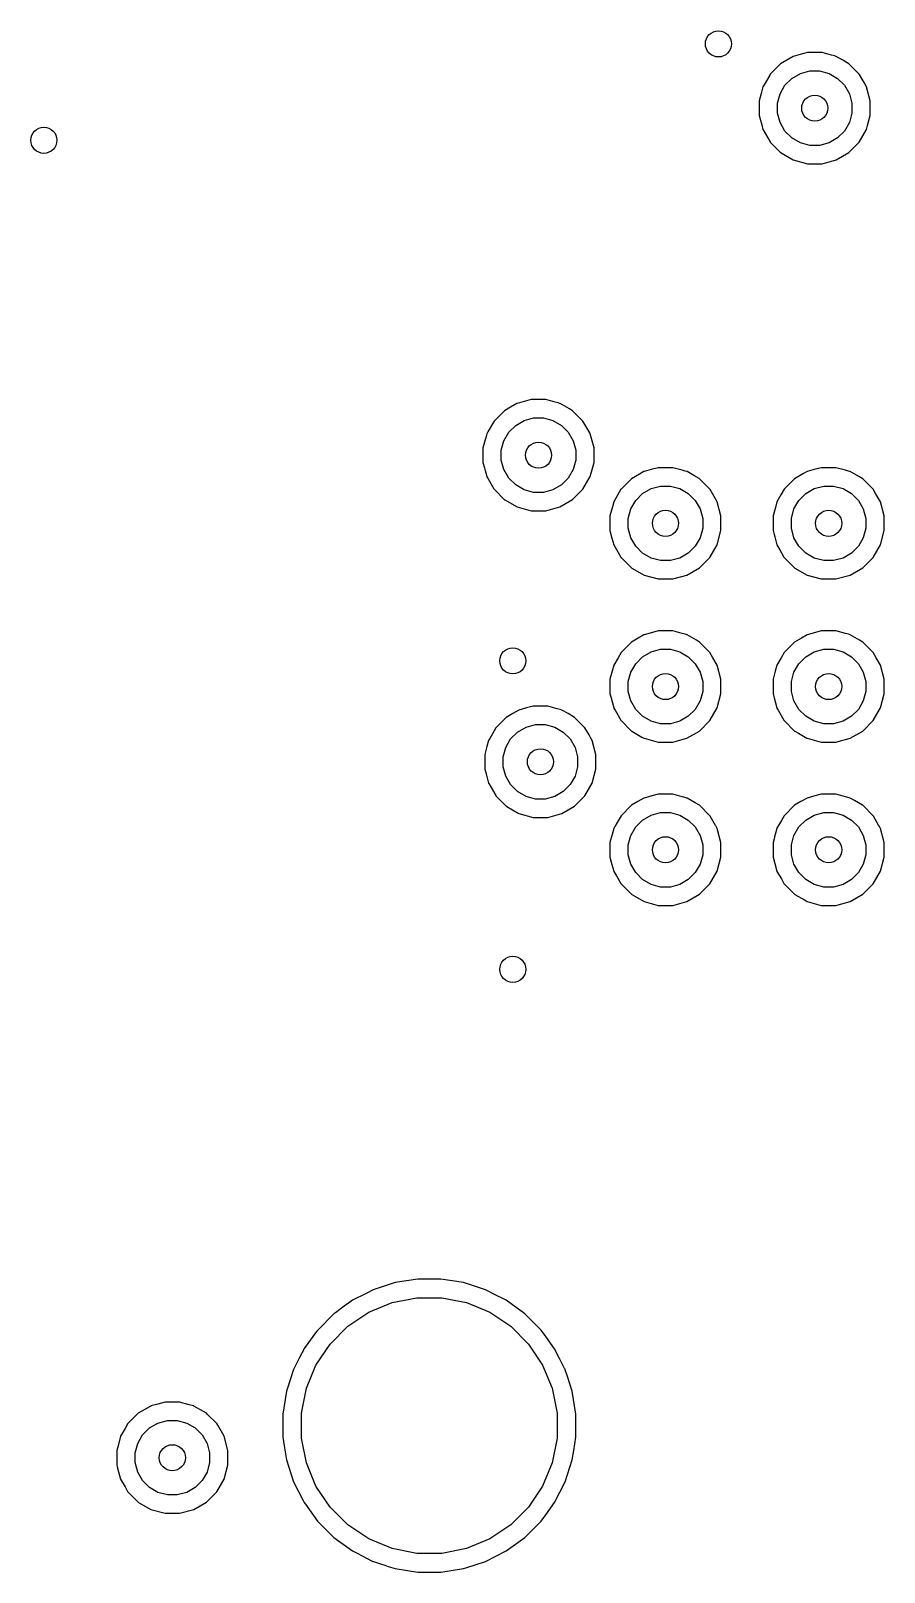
# Model space of a CAD drawing. Header units: inches. Extents: x 5.14 to 7.4, y -4.57 to -3.18.
# Drawn here: x 5.7652 to 6.0267, y -4.1449 to -3.6728 of the extents above; entities that cross this region are included whole.
import ezdxf

# ---------------------------------------------------------------- set-up
doc = ezdxf.new("R2010")
doc.units = ezdxf.units.IN
doc.header["$MEASUREMENT"] = 0
doc.layers.add('In2.Cu', color=33, linetype='CONTINUOUS', true_color=0xce7d2c)

msp = doc.modelspace()

# ---------------------------------------------------------------- linework, layer by layer
at = {"layer": 'In2.Cu', "linetype": 'CONTINUOUS'}
for p, q in [((5.99688, -3.6818), (5.99498, -3.6829)), ((5.99883, -3.68068), (5.99688, -3.6818)), ((5.99886, -3.68066), (5.99883, -3.68068)), ((6.00172, -3.67989), (5.99886, -3.68066)), ((5.99886, -3.68066), (5.99886, -3.68066)), ((6.00319, -3.6795), (6.00172, -3.67989)), ((6.00767, -3.6795), (6.00319, -3.6795)), ((6.00319, -3.6795), (6.00319, -3.6795)), ((6.01056, -3.68027), (6.00767, -3.6795)), ((6.00767, -3.6795), (6.00767, -3.6795)), ((6.01147, -3.68051), (6.01056, -3.68027)), ((6.01056, -3.68027), (6.01056, -3.68027)), ((6.012, -3.68066), (6.01147, -3.68051)), ((6.01201, -3.68066), (6.012, -3.68066)), ((6.012, -3.68066), (6.012, -3.68066)), ((6.01204, -3.68068), (6.01201, -3.68066)), ((6.01406, -3.68185), (6.01204, -3.68068)), ((6.01588, -3.6829), (6.01406, -3.68185)), ((5.99164, -3.68637), (5.9899, -3.68938)), ((5.99181, -3.68607), (5.99164, -3.68637)), ((5.99498, -3.6829), (5.99181, -3.68607)), ((5.99181, -3.68607), (5.99181, -3.68607)), ((5.99181, -3.68607), (5.99181, -3.68607)), ((5.99181, -3.68607), (5.99181, -3.68607)), ((5.99181, -3.68607), (5.99181, -3.68607)), ((5.99498, -3.6829), (5.99498, -3.6829)), ((5.99498, -3.6829), (5.99498, -3.6829)), ((5.99498, -3.6829), (5.99498, -3.6829)), ((5.99843, -3.68739), (6.00103, -3.68589)), ((6.00103, -3.68589), (6.00393, -3.68511)), ((6.00393, -3.68511), (6.00693, -3.68511)), ((6.00693, -3.68511), (6.00983, -3.68589)), ((6.00983, -3.68589), (6.01243, -3.68739)), ((6.01905, -3.68607), (6.01588, -3.6829)), ((6.01588, -3.6829), (6.01588, -3.6829)), ((6.01588, -3.6829), (6.01588, -3.6829)), ((6.01588, -3.6829), (6.01588, -3.6829)), ((6.02056, -3.68867), (6.01905, -3.68607)), ((6.01905, -3.68607), (6.01905, -3.68607)), ((6.01905, -3.68607), (6.01905, -3.68607)), ((5.98957, -3.68995), (5.989, -3.69207)), ((5.9899, -3.68938), (5.98957, -3.68995)), ((5.98957, -3.68995), (5.98957, -3.68995)), ((5.9899, -3.68938), (5.9899, -3.68938)), ((5.99481, -3.69211), (5.99631, -3.68952)), ((5.99631, -3.68952), (5.99843, -3.68739)), ((6.01243, -3.68739), (6.01456, -3.68952)), ((6.01456, -3.68952), (6.01606, -3.69211)), ((6.02129, -3.68995), (6.02056, -3.68867)), ((6.02245, -3.69428), (6.02129, -3.68995)), ((5.989, -3.69207), (5.98841, -3.69428)), ((5.98841, -3.69428), (5.98841, -3.69463)), ((5.98841, -3.69463), (5.98841, -3.69876)), ((5.99403, -3.69501), (5.99481, -3.69211)), ((5.99403, -3.69802), (5.99403, -3.69501)), ((6.01606, -3.69211), (6.01683, -3.69501)), ((6.01683, -3.69501), (6.01683, -3.69802)), ((6.02245, -3.69876), (6.02245, -3.69428)), ((5.98841, -3.69876), (5.98919, -3.70164)), ((5.99481, -3.70092), (5.99403, -3.69802)), ((5.99631, -3.70352), (5.99481, -3.70092)), ((6.01606, -3.70092), (6.01456, -3.70352)), ((6.01683, -3.69802), (6.01606, -3.70092)), ((6.02163, -3.70184), (6.02245, -3.69876)), ((5.98919, -3.70164), (5.98957, -3.70309)), ((5.98957, -3.70309), (5.98957, -3.70309)), ((5.98957, -3.70309), (5.98959, -3.70312)), ((5.98959, -3.70312), (5.99174, -3.70684)), ((5.99843, -3.70564), (5.99631, -3.70352)), ((6.00103, -3.70714), (5.99843, -3.70564)), ((6.01243, -3.70564), (6.00983, -3.70714)), ((6.01456, -3.70352), (6.01243, -3.70564)), ((6.01905, -3.70697), (6.02129, -3.70309)), ((6.02129, -3.70309), (6.02163, -3.70184)), ((5.99174, -3.70684), (5.9918, -3.70694)), ((5.9918, -3.70694), (5.99181, -3.70696)), ((5.99181, -3.70696), (5.99498, -3.71014)), ((5.99498, -3.71014), (5.99501, -3.71015)), ((5.99501, -3.71015), (5.99511, -3.71021)), ((5.99511, -3.71021), (5.99886, -3.71238)), ((6.00393, -3.70792), (6.00103, -3.70714)), ((6.00693, -3.70792), (6.00393, -3.70792)), ((6.00983, -3.70714), (6.00693, -3.70792)), ((6.012, -3.71238), (6.01588, -3.71013)), ((6.01588, -3.71013), (6.01905, -3.70697)), ((5.99886, -3.71238), (5.99886, -3.71238)), ((5.99886, -3.71238), (6.00319, -3.71354)), ((6.00319, -3.71354), (6.00319, -3.71354)), ((6.00319, -3.71354), (6.00767, -3.71354)), ((6.00767, -3.71354), (6.012, -3.71238)), ((6.00767, -3.71354), (6.00767, -3.71354)), ((5.91638, -3.78638), (5.91422, -3.78696)), ((5.91855, -3.7858), (5.91638, -3.78638)), ((5.91638, -3.78638), (5.91638, -3.78638)), ((5.92303, -3.7858), (5.91855, -3.7858)), ((5.91855, -3.7858), (5.91855, -3.7858)), ((5.92591, -3.78657), (5.92303, -3.7858)), ((5.92303, -3.7858), (5.92303, -3.7858)), ((5.91034, -3.7892), (5.90717, -3.79236)), ((5.91223, -3.7881), (5.91034, -3.7892)), ((5.91034, -3.7892), (5.91034, -3.7892)), ((5.91034, -3.7892), (5.91034, -3.7892)), ((5.91034, -3.7892), (5.91034, -3.7892)), ((5.91418, -3.78698), (5.91223, -3.7881)), ((5.91422, -3.78696), (5.91418, -3.78698)), ((5.91422, -3.78696), (5.91422, -3.78696)), ((5.91422, -3.78696), (5.91422, -3.78696)), ((5.91422, -3.78696), (5.91422, -3.78696)), ((5.91422, -3.78696), (5.91422, -3.78696)), ((5.92683, -3.78681), (5.92591, -3.78657)), ((5.92591, -3.78657), (5.92591, -3.78657)), ((5.92736, -3.78696), (5.92683, -3.78681)), ((5.92739, -3.78698), (5.92736, -3.78696)), ((5.92736, -3.78696), (5.92736, -3.78696)), ((5.92736, -3.78696), (5.92736, -3.78696)), ((5.93028, -3.78865), (5.92739, -3.78698)), ((5.93124, -3.7892), (5.93028, -3.78865)), ((5.93441, -3.79236), (5.93124, -3.7892)), ((5.93124, -3.7892), (5.93124, -3.7892)), ((5.93124, -3.7892), (5.93124, -3.7892)), ((5.93124, -3.7892), (5.93124, -3.7892)), ((5.90525, -3.79568), (5.90493, -3.79625)), ((5.90667, -3.79323), (5.90525, -3.79568)), ((5.90525, -3.79568), (5.90525, -3.79568)), ((5.90717, -3.79236), (5.90667, -3.79323)), ((5.90717, -3.79236), (5.90717, -3.79236)), ((5.90717, -3.79236), (5.90717, -3.79236)), ((5.90717, -3.79236), (5.90717, -3.79236)), ((5.90717, -3.79236), (5.90717, -3.79236)), ((5.91016, -3.79841), (5.91166, -3.79581)), ((5.91166, -3.79581), (5.91379, -3.79369)), ((5.91379, -3.79369), (5.91639, -3.79219)), ((5.91639, -3.79219), (5.91929, -3.79141)), ((5.91929, -3.79141), (5.92229, -3.79141)), ((5.92229, -3.79141), (5.92519, -3.79219)), ((5.92519, -3.79219), (5.92779, -3.79369)), ((5.92779, -3.79369), (5.92991, -3.79581)), ((5.92991, -3.79581), (5.93141, -3.79841)), ((5.93649, -3.79598), (5.93441, -3.79236)), ((5.93441, -3.79236), (5.93441, -3.79236)), ((5.93441, -3.79236), (5.93441, -3.79236)), ((5.90471, -3.79707), (5.90377, -3.80057)), ((5.90493, -3.79625), (5.90471, -3.79707)), ((5.90493, -3.79625), (5.90493, -3.79625)), ((5.90939, -3.80131), (5.91016, -3.79841)), ((5.93141, -3.79841), (5.93219, -3.80131)), ((5.93665, -3.79625), (5.93649, -3.79598)), ((5.93781, -3.80057), (5.93665, -3.79625)), ((5.90377, -3.80057), (5.90377, -3.80506)), ((5.90377, -3.80506), (5.9042, -3.80666)), ((5.90939, -3.80432), (5.90939, -3.80131)), ((5.91016, -3.80722), (5.90939, -3.80432)), ((5.93219, -3.80432), (5.93141, -3.80722)), ((5.93219, -3.80131), (5.93219, -3.80432)), ((5.93665, -3.80938), (5.93781, -3.80506)), ((5.93781, -3.80506), (5.93781, -3.80057)), ((5.9042, -3.80666), (5.90431, -3.8071)), ((5.90431, -3.8071), (5.90431, -3.8071)), ((5.90431, -3.8071), (5.90493, -3.80938)), ((5.90493, -3.80938), (5.90493, -3.80939)), ((5.90493, -3.80939), (5.90495, -3.80942)), ((5.90495, -3.80942), (5.90532, -3.81006)), ((5.91166, -3.80982), (5.91016, -3.80722)), ((5.91379, -3.81194), (5.91166, -3.80982)), ((5.92991, -3.80982), (5.92779, -3.81194)), ((5.93141, -3.80722), (5.92991, -3.80982)), ((5.93441, -3.81327), (5.93665, -3.80938)), ((5.95174, -3.80862), (5.94924, -3.81006)), ((5.95308, -3.80784), (5.95174, -3.80862)), ((5.95311, -3.80782), (5.95308, -3.80784)), ((5.95312, -3.80782), (5.95311, -3.80782)), ((5.95528, -3.80724), (5.95312, -3.80782)), ((5.95312, -3.80782), (5.95312, -3.80782)), ((5.95312, -3.80782), (5.95312, -3.80782)), ((5.95312, -3.80782), (5.95312, -3.80782)), ((5.95744, -3.80666), (5.95528, -3.80724)), ((5.95528, -3.80724), (5.95528, -3.80724)), ((5.96193, -3.80666), (5.95744, -3.80666)), ((5.95744, -3.80666), (5.95744, -3.80666)), ((5.96481, -3.80743), (5.96193, -3.80666)), ((5.96193, -3.80666), (5.96193, -3.80666)), ((5.96573, -3.80768), (5.96481, -3.80743)), ((5.96481, -3.80743), (5.96481, -3.80743)), ((5.96625, -3.80782), (5.96573, -3.80768)), ((5.96626, -3.80782), (5.96625, -3.80782)), ((5.96625, -3.80782), (5.96625, -3.80782)), ((5.96629, -3.80784), (5.96626, -3.80782)), ((5.96834, -3.80903), (5.96629, -3.80784)), ((5.97001, -3.80999), (5.96834, -3.80903)), ((5.97011, -3.81004), (5.97001, -3.80999)), ((6.00203, -3.80845), (5.99924, -3.81006)), ((6.00308, -3.80784), (6.00203, -3.80845)), ((6.00311, -3.80782), (6.00308, -3.80784)), ((6.00312, -3.80782), (6.00311, -3.80782)), ((6.00528, -3.80724), (6.00312, -3.80782)), ((6.00312, -3.80782), (6.00312, -3.80782)), ((6.00312, -3.80782), (6.00312, -3.80782)), ((6.00312, -3.80782), (6.00312, -3.80782)), ((6.00744, -3.80666), (6.00528, -3.80724)), ((6.00528, -3.80724), (6.00528, -3.80724)), ((6.01193, -3.80666), (6.00744, -3.80666)), ((6.00744, -3.80666), (6.00744, -3.80666)), ((6.01481, -3.80743), (6.01193, -3.80666)), ((6.01193, -3.80666), (6.01193, -3.80666)), ((6.01573, -3.80768), (6.01481, -3.80743)), ((6.01481, -3.80743), (6.01481, -3.80743)), ((6.01625, -3.80782), (6.01573, -3.80768)), ((6.01626, -3.80782), (6.01625, -3.80782)), ((6.01625, -3.80782), (6.01625, -3.80782)), ((6.01629, -3.80784), (6.01626, -3.80782)), ((6.01896, -3.80938), (6.01629, -3.80784)), ((6.02014, -3.81006), (6.01896, -3.80938)), ((5.90532, -3.81006), (5.9071, -3.81314)), ((5.9071, -3.81314), (5.90715, -3.81324)), ((5.90715, -3.81324), (5.90717, -3.81326)), ((5.90717, -3.81326), (5.91034, -3.81644)), ((5.91639, -3.81344), (5.91379, -3.81194)), ((5.91929, -3.81422), (5.91639, -3.81344)), ((5.92229, -3.81422), (5.91929, -3.81422)), ((5.92519, -3.81344), (5.92229, -3.81422)), ((5.92779, -3.81194), (5.92519, -3.81344)), ((5.93124, -3.81643), (5.93441, -3.81327)), ((5.94605, -3.81327), (5.94385, -3.81708)), ((5.94607, -3.81323), (5.94605, -3.81327)), ((5.94923, -3.81006), (5.94607, -3.81323)), ((5.94607, -3.81323), (5.94607, -3.81323)), ((5.94607, -3.81323), (5.94607, -3.81323)), ((5.94607, -3.81323), (5.94607, -3.81323)), ((5.94607, -3.81323), (5.94607, -3.81323)), ((5.94924, -3.81006), (5.94923, -3.81006)), ((5.94924, -3.81006), (5.94924, -3.81006)), ((5.95056, -3.81668), (5.95268, -3.81456)), ((5.95268, -3.81456), (5.95528, -3.81306)), ((5.95528, -3.81306), (5.95818, -3.81228)), ((5.95818, -3.81228), (5.96119, -3.81228)), ((5.96119, -3.81228), (5.96409, -3.81306)), ((5.96409, -3.81306), (5.96669, -3.81456)), ((5.96669, -3.81456), (5.96881, -3.81668)), ((5.97013, -3.81006), (5.97011, -3.81004)), ((5.97331, -3.81323), (5.97013, -3.81006)), ((5.97332, -3.81325), (5.97331, -3.81323)), ((5.97338, -3.81336), (5.97332, -3.81325)), ((5.97542, -3.81689), (5.97338, -3.81336)), ((5.99607, -3.81323), (5.99505, -3.81499)), ((5.99923, -3.81006), (5.99607, -3.81323)), ((5.99607, -3.81323), (5.99607, -3.81323)), ((5.99607, -3.81323), (5.99607, -3.81323)), ((5.99607, -3.81323), (5.99607, -3.81323)), ((5.99607, -3.81323), (5.99607, -3.81323)), ((5.99924, -3.81006), (5.99923, -3.81006)), ((5.99923, -3.81006), (5.99923, -3.81006)), ((5.99923, -3.81006), (5.99923, -3.81006)), ((6.00056, -3.81668), (6.00268, -3.81456)), ((6.00268, -3.81456), (6.00528, -3.81306)), ((6.00528, -3.81306), (6.00818, -3.81228)), ((6.00818, -3.81228), (6.01119, -3.81228)), ((6.01119, -3.81228), (6.01409, -3.81306)), ((6.01409, -3.81306), (6.01669, -3.81456)), ((6.01669, -3.81456), (6.01881, -3.81668)), ((6.0233, -3.81323), (6.02014, -3.81006)), ((6.02014, -3.81006), (6.02014, -3.81006)), ((6.02014, -3.81006), (6.02014, -3.81006)), ((6.02014, -3.81006), (6.02014, -3.81006)), ((6.02014, -3.81006), (6.02014, -3.81006)), ((6.02407, -3.81456), (6.0233, -3.81323)), ((6.0233, -3.81323), (6.0233, -3.81323)), ((6.0233, -3.81323), (6.0233, -3.81323)), ((6.0233, -3.81323), (6.0233, -3.81323)), ((6.02526, -3.81662), (6.02407, -3.81456)), ((5.91034, -3.81644), (5.91036, -3.81645)), ((5.91036, -3.81645), (5.91046, -3.81651)), ((5.91046, -3.81651), (5.91422, -3.81867)), ((5.91422, -3.81867), (5.91422, -3.81867)), ((5.91422, -3.81867), (5.91855, -3.81983)), ((5.92303, -3.81983), (5.92736, -3.81867)), ((5.92736, -3.81867), (5.93124, -3.81643)), ((5.94341, -3.81867), (5.94267, -3.82144)), ((5.94383, -3.81711), (5.94341, -3.81867)), ((5.94385, -3.81708), (5.94383, -3.81711)), ((5.94383, -3.81711), (5.94383, -3.81711)), ((5.94828, -3.82218), (5.94906, -3.81928)), ((5.94906, -3.81928), (5.95056, -3.81668)), ((5.96881, -3.81668), (5.97031, -3.81928)), ((5.97031, -3.81928), (5.97109, -3.82218)), ((5.97555, -3.81711), (5.97542, -3.81689)), ((5.9767, -3.82144), (5.97555, -3.81711)), ((5.99347, -3.81845), (5.99267, -3.82144)), ((5.99357, -3.81806), (5.99347, -3.81845)), ((5.99383, -3.81711), (5.99357, -3.81806)), ((5.99385, -3.81708), (5.99383, -3.81711)), ((5.99383, -3.81711), (5.99383, -3.81711)), ((5.99505, -3.81499), (5.99385, -3.81708)), ((5.99828, -3.82218), (5.99906, -3.81928)), ((5.99906, -3.81928), (6.00056, -3.81668)), ((6.01881, -3.81668), (6.02031, -3.81928)), ((6.02031, -3.81928), (6.02109, -3.82218)), ((6.02555, -3.81711), (6.02526, -3.81662)), ((6.02526, -3.81662), (6.02526, -3.81662)), ((6.02526, -3.81662), (6.02526, -3.81662)), ((6.0267, -3.82144), (6.02555, -3.81711)), ((5.91855, -3.81983), (5.91855, -3.81983)), ((5.91855, -3.81983), (5.92303, -3.81983)), ((5.92303, -3.81983), (5.92303, -3.81983)), ((5.94267, -3.82144), (5.94267, -3.82592)), ((5.94828, -3.82518), (5.94828, -3.82218)), ((5.97109, -3.82218), (5.97109, -3.82518)), ((5.9767, -3.82592), (5.9767, -3.82144)), ((5.9767, -3.82144), (5.9767, -3.82144)), ((5.99267, -3.82144), (5.99267, -3.82592)), ((5.99828, -3.82518), (5.99828, -3.82218)), ((6.02109, -3.82218), (6.02109, -3.82518)), ((6.0267, -3.82592), (6.0267, -3.82144)), ((5.94267, -3.82592), (5.94327, -3.82819)), ((5.94327, -3.82819), (5.94327, -3.82819)), ((5.94327, -3.82819), (5.94383, -3.83025)), ((5.94906, -3.82808), (5.94828, -3.82518)), ((5.95056, -3.83068), (5.94906, -3.82808)), ((5.97031, -3.82808), (5.96881, -3.83068)), ((5.97109, -3.82518), (5.97031, -3.82808)), ((5.97555, -3.83025), (5.9767, -3.82592)), ((5.99267, -3.82592), (5.99297, -3.82707)), ((5.99297, -3.82707), (5.99319, -3.82787)), ((5.99319, -3.82787), (5.99319, -3.82787)), ((5.99319, -3.82787), (5.99383, -3.83025)), ((5.99906, -3.82808), (5.99828, -3.82518)), ((6.00056, -3.83068), (5.99906, -3.82808)), ((6.02031, -3.82808), (6.01881, -3.83068)), ((6.02109, -3.82518), (6.02031, -3.82808)), ((6.02555, -3.83025), (6.0267, -3.82592)), ((5.94383, -3.83025), (5.94383, -3.83025)), ((5.94383, -3.83025), (5.94383, -3.83025)), ((5.94383, -3.83025), (5.94384, -3.83028)), ((5.94384, -3.83028), (5.94423, -3.83095)), ((5.94423, -3.83095), (5.94599, -3.83401)), ((5.95268, -3.8328), (5.95056, -3.83068)), ((5.95528, -3.83431), (5.95268, -3.8328)), ((5.96669, -3.8328), (5.96409, -3.83431)), ((5.96881, -3.83068), (5.96669, -3.8328)), ((5.9733, -3.83413), (5.97555, -3.83025)), ((5.99383, -3.83025), (5.99383, -3.83025)), ((5.99383, -3.83025), (5.99384, -3.83028)), ((5.99384, -3.83028), (5.9947, -3.83177)), ((5.9947, -3.83177), (5.99599, -3.83401)), ((6.00268, -3.8328), (6.00056, -3.83068)), ((6.00528, -3.83431), (6.00268, -3.8328)), ((6.01669, -3.8328), (6.01409, -3.83431)), ((6.01881, -3.83068), (6.01669, -3.8328)), ((6.0233, -3.83413), (6.02555, -3.83025)), ((5.94599, -3.83401), (5.94605, -3.83411)), ((5.94605, -3.83411), (5.94606, -3.83413)), ((5.94606, -3.83413), (5.94924, -3.8373)), ((5.94924, -3.8373), (5.94926, -3.83732)), ((5.94926, -3.83732), (5.94936, -3.83737)), ((5.94936, -3.83737), (5.95241, -3.83913)), ((5.95818, -3.83508), (5.95528, -3.83431)), ((5.96119, -3.83508), (5.95818, -3.83508)), ((5.96409, -3.83431), (5.96119, -3.83508)), ((5.96625, -3.83954), (5.97014, -3.8373)), ((5.97014, -3.8373), (5.9733, -3.83413)), ((5.99599, -3.83401), (5.99605, -3.83411)), ((5.99605, -3.83411), (5.99606, -3.83413)), ((5.99606, -3.83413), (5.99924, -3.8373)), ((5.99924, -3.8373), (5.99926, -3.83732)), ((5.99926, -3.83732), (5.99936, -3.83737)), ((5.99936, -3.83737), (6.00312, -3.83954)), ((6.00818, -3.83508), (6.00528, -3.83431)), ((6.01119, -3.83508), (6.00818, -3.83508)), ((6.01409, -3.83431), (6.01119, -3.83508)), ((6.01625, -3.83954), (6.02014, -3.8373)), ((6.02014, -3.8373), (6.0233, -3.83413)), ((5.95241, -3.83913), (5.95312, -3.83954)), ((5.95312, -3.83954), (5.95312, -3.83954)), ((5.95312, -3.83954), (5.95744, -3.8407)), ((5.95744, -3.8407), (5.95744, -3.8407)), ((5.95744, -3.8407), (5.96193, -3.8407)), ((5.96193, -3.8407), (5.96625, -3.83954)), ((5.96193, -3.8407), (5.96193, -3.8407)), ((6.00312, -3.83954), (6.00312, -3.83954)), ((6.00312, -3.83954), (6.00312, -3.83954)), ((6.00312, -3.83954), (6.00744, -3.8407)), ((6.00744, -3.8407), (6.00744, -3.8407)), ((6.00744, -3.8407), (6.01193, -3.8407)), ((6.01193, -3.8407), (6.01625, -3.83954)), ((6.01193, -3.8407), (6.01193, -3.8407)), ((5.95568, -3.85713), (5.95312, -3.85782)), ((5.95744, -3.85666), (5.95568, -3.85713)), ((5.96193, -3.85666), (5.95744, -3.85666)), ((5.95744, -3.85666), (5.95744, -3.85666)), ((5.96481, -3.85743), (5.96193, -3.85666)), ((5.96193, -3.85666), (5.96193, -3.85666)), ((6.00568, -3.85713), (6.00312, -3.85782)), ((6.00744, -3.85666), (6.00568, -3.85713)), ((6.01193, -3.85666), (6.00744, -3.85666)), ((6.00744, -3.85666), (6.00744, -3.85666)), ((6.01481, -3.85743), (6.01193, -3.85666)), ((6.01193, -3.85666), (6.01193, -3.85666)), ((5.94923, -3.86006), (5.94607, -3.86323)), ((5.94924, -3.86006), (5.94923, -3.86006)), ((5.94923, -3.86006), (5.94923, -3.86006)), ((5.94923, -3.86006), (5.94923, -3.86006)), ((5.95132, -3.85886), (5.94924, -3.86006)), ((5.95308, -3.85784), (5.95132, -3.85886)), ((5.95311, -3.85782), (5.95308, -3.85784)), ((5.95312, -3.85782), (5.95311, -3.85782)), ((5.96573, -3.85768), (5.96481, -3.85743)), ((5.96481, -3.85743), (5.96481, -3.85743)), ((5.96625, -3.85782), (5.96573, -3.85768)), ((5.96626, -3.85782), (5.96625, -3.85782)), ((5.96625, -3.85782), (5.96625, -3.85782)), ((5.96629, -3.85784), (5.96626, -3.85782)), ((5.96918, -3.85951), (5.96629, -3.85784)), ((5.97014, -3.86006), (5.96918, -3.85951)), ((5.9733, -3.86323), (5.97014, -3.86006)), ((5.97014, -3.86006), (5.97014, -3.86006)), ((5.97014, -3.86006), (5.97014, -3.86006)), ((5.97014, -3.86006), (5.97014, -3.86006)), ((5.99923, -3.86006), (5.99607, -3.86323)), ((5.99924, -3.86006), (5.99923, -3.86006)), ((5.99923, -3.86006), (5.99923, -3.86006)), ((5.99923, -3.86006), (5.99923, -3.86006)), ((6.00132, -3.85886), (5.99924, -3.86006)), ((6.00308, -3.85784), (6.00132, -3.85886)), ((6.00311, -3.85782), (6.00308, -3.85784)), ((6.00312, -3.85782), (6.00311, -3.85782)), ((6.01573, -3.85768), (6.01481, -3.85743)), ((6.01481, -3.85743), (6.01481, -3.85743)), ((6.01625, -3.85782), (6.01573, -3.85768)), ((6.01626, -3.85782), (6.01625, -3.85782)), ((6.01625, -3.85782), (6.01625, -3.85782)), ((6.01629, -3.85784), (6.01626, -3.85782)), ((6.01918, -3.85951), (6.01629, -3.85784)), ((6.02014, -3.86006), (6.01918, -3.85951)), ((6.0233, -3.86323), (6.02014, -3.86006)), ((6.02014, -3.86006), (6.02014, -3.86006)), ((6.02014, -3.86006), (6.02014, -3.86006)), ((6.02014, -3.86006), (6.02014, -3.86006)), ((5.94514, -3.86484), (5.94385, -3.86708)), ((5.94607, -3.86323), (5.94514, -3.86484)), ((5.94607, -3.86323), (5.94607, -3.86323)), ((5.94607, -3.86323), (5.94607, -3.86323)), ((5.94607, -3.86323), (5.94607, -3.86323)), ((5.94607, -3.86323), (5.94607, -3.86323)), ((5.95056, -3.86668), (5.95268, -3.86456)), ((5.95268, -3.86456), (5.95528, -3.86306)), ((5.95528, -3.86306), (5.95818, -3.86228)), ((5.95818, -3.86228), (5.96119, -3.86228)), ((5.96119, -3.86228), (5.96409, -3.86306)), ((5.96409, -3.86306), (5.96669, -3.86456)), ((5.96669, -3.86456), (5.96881, -3.86668)), ((5.97423, -3.86484), (5.9733, -3.86323)), ((5.9733, -3.86323), (5.9733, -3.86323)), ((5.9733, -3.86323), (5.9733, -3.86323)), ((5.97555, -3.86711), (5.97423, -3.86484)), ((5.97423, -3.86484), (5.97423, -3.86484)), ((5.99514, -3.86484), (5.99385, -3.86708)), ((5.99607, -3.86323), (5.99514, -3.86484)), ((5.99607, -3.86323), (5.99607, -3.86323)), ((5.99607, -3.86323), (5.99607, -3.86323)), ((5.99607, -3.86323), (5.99607, -3.86323)), ((5.99607, -3.86323), (5.99607, -3.86323)), ((6.00056, -3.86668), (6.00268, -3.86456)), ((6.00268, -3.86456), (6.00528, -3.86306)), ((6.00528, -3.86306), (6.00818, -3.86228)), ((6.00818, -3.86228), (6.01119, -3.86228)), ((6.01119, -3.86228), (6.01409, -3.86306)), ((6.01409, -3.86306), (6.01669, -3.86456)), ((6.01669, -3.86456), (6.01881, -3.86668)), ((6.02423, -3.86484), (6.0233, -3.86323)), ((6.0233, -3.86323), (6.0233, -3.86323)), ((6.0233, -3.86323), (6.0233, -3.86323)), ((6.02555, -3.86711), (6.02423, -3.86484)), ((6.02423, -3.86484), (6.02423, -3.86484)), ((5.94334, -3.86892), (5.94267, -3.87144)), ((5.94383, -3.86711), (5.94334, -3.86892)), ((5.94334, -3.86892), (5.94334, -3.86892)), ((5.94385, -3.86708), (5.94383, -3.86711)), ((5.94383, -3.86711), (5.94383, -3.86711)), ((5.94828, -3.87218), (5.94906, -3.86928)), ((5.94906, -3.86928), (5.95056, -3.86668)), ((5.96881, -3.86668), (5.97031, -3.86928)), ((5.97031, -3.86928), (5.97109, -3.87218)), ((5.9767, -3.87144), (5.97555, -3.86711)), ((5.99334, -3.86892), (5.99267, -3.87144)), ((5.99383, -3.86711), (5.99334, -3.86892)), ((5.99334, -3.86892), (5.99334, -3.86892)), ((5.99385, -3.86708), (5.99383, -3.86711)), ((5.99383, -3.86711), (5.99383, -3.86711)), ((5.99828, -3.87218), (5.99906, -3.86928)), ((5.99906, -3.86928), (6.00056, -3.86668)), ((6.01881, -3.86668), (6.02031, -3.86928)), ((6.02031, -3.86928), (6.02109, -3.87218)), ((6.0267, -3.87144), (6.02555, -3.86711)), ((5.94267, -3.87144), (5.94267, -3.87592)), ((5.94267, -3.87592), (5.943, -3.87715)), ((5.94828, -3.87518), (5.94828, -3.87218)), ((5.94906, -3.87808), (5.94828, -3.87518)), ((5.97109, -3.87518), (5.97031, -3.87808)), ((5.97109, -3.87218), (5.97109, -3.87518)), ((5.97555, -3.88025), (5.9767, -3.87592)), ((5.9767, -3.87592), (5.9767, -3.87144)), ((5.99267, -3.87144), (5.99267, -3.87592)), ((5.99267, -3.87592), (5.993, -3.87715)), ((5.99828, -3.87518), (5.99828, -3.87218)), ((5.99906, -3.87808), (5.99828, -3.87518)), ((6.02109, -3.87518), (6.02031, -3.87808)), ((6.02109, -3.87218), (6.02109, -3.87518)), ((6.02555, -3.88025), (6.0267, -3.87592)), ((6.0267, -3.87592), (6.0267, -3.87144)), ((5.91711, -3.88025), (5.91479, -3.88087)), ((5.91912, -3.87971), (5.91711, -3.88025)), ((5.9236, -3.87971), (5.91912, -3.87971)), ((5.91912, -3.87971), (5.91912, -3.87971)), ((5.92648, -3.88049), (5.9236, -3.87971)), ((5.9236, -3.87971), (5.9236, -3.87971)), ((5.9274, -3.88073), (5.92648, -3.88049)), ((5.92648, -3.88049), (5.92648, -3.88049)), ((5.92793, -3.88087), (5.9274, -3.88073)), ((5.943, -3.87715), (5.94383, -3.88025)), ((5.94383, -3.88025), (5.94383, -3.88025)), ((5.94383, -3.88025), (5.94384, -3.88028)), ((5.94384, -3.88028), (5.94423, -3.88095)), ((5.95056, -3.88068), (5.94906, -3.87808)), ((5.95268, -3.8828), (5.95056, -3.88068)), ((5.96881, -3.88068), (5.96669, -3.8828)), ((5.97031, -3.87808), (5.96881, -3.88068)), ((5.9733, -3.88413), (5.97555, -3.88025)), ((5.993, -3.87715), (5.99383, -3.88025)), ((5.99383, -3.88025), (5.99383, -3.88025)), ((5.99383, -3.88025), (5.99384, -3.88028)), ((5.99384, -3.88028), (5.99423, -3.88095)), ((6.00056, -3.88068), (5.99906, -3.87808)), ((6.00268, -3.8828), (6.00056, -3.88068)), ((6.01881, -3.88068), (6.01669, -3.8828)), ((6.02031, -3.87808), (6.01881, -3.88068)), ((6.0233, -3.88413), (6.02555, -3.88025)), ((5.91091, -3.88311), (5.90774, -3.88628)), ((5.9129, -3.88197), (5.91091, -3.88311)), ((5.91091, -3.88311), (5.91091, -3.88311)), ((5.91091, -3.88311), (5.91091, -3.88311)), ((5.91091, -3.88311), (5.91091, -3.88311)), ((5.91475, -3.88089), (5.9129, -3.88197)), ((5.91479, -3.88087), (5.91475, -3.88089)), ((5.91479, -3.88087), (5.91479, -3.88087)), ((5.91696, -3.88611), (5.91986, -3.88533)), ((5.91986, -3.88533), (5.92286, -3.88533)), ((5.92286, -3.88533), (5.92576, -3.88611)), ((5.92795, -3.88088), (5.92793, -3.88087)), ((5.92793, -3.88087), (5.92793, -3.88087)), ((5.92796, -3.88089), (5.92795, -3.88088)), ((5.92982, -3.88197), (5.92796, -3.88089)), ((5.93181, -3.88311), (5.92982, -3.88197)), ((5.93498, -3.88628), (5.93181, -3.88311)), ((5.93181, -3.88311), (5.93181, -3.88311)), ((5.93181, -3.88311), (5.93181, -3.88311)), ((5.93181, -3.88311), (5.93181, -3.88311)), ((5.94423, -3.88095), (5.94599, -3.88401)), ((5.94599, -3.88401), (5.94605, -3.88411)), ((5.94605, -3.88411), (5.94606, -3.88413)), ((5.94606, -3.88413), (5.94924, -3.8873)), ((5.95528, -3.88431), (5.95268, -3.8828)), ((5.95818, -3.88508), (5.95528, -3.88431)), ((5.96119, -3.88508), (5.95818, -3.88508)), ((5.96409, -3.88431), (5.96119, -3.88508)), ((5.96669, -3.8828), (5.96409, -3.88431)), ((5.97014, -3.8873), (5.9733, -3.88413)), ((5.99423, -3.88095), (5.99599, -3.88401)), ((5.99599, -3.88401), (5.99605, -3.88411)), ((5.99605, -3.88411), (5.99606, -3.88413)), ((5.99606, -3.88413), (5.99924, -3.8873)), ((6.00528, -3.88431), (6.00268, -3.8828)), ((6.00818, -3.88508), (6.00528, -3.88431)), ((6.01119, -3.88508), (6.00818, -3.88508)), ((6.01409, -3.88431), (6.01119, -3.88508)), ((6.01669, -3.8828), (6.01409, -3.88431)), ((6.02014, -3.8873), (6.0233, -3.88413)), ((5.9055, -3.89016), (5.90498, -3.89209)), ((5.90582, -3.8896), (5.9055, -3.89016)), ((5.9055, -3.89016), (5.9055, -3.89016)), ((5.90667, -3.88813), (5.90582, -3.8896)), ((5.90582, -3.8896), (5.90582, -3.8896)), ((5.90774, -3.88628), (5.90667, -3.88813)), ((5.90774, -3.88628), (5.90774, -3.88628)), ((5.90774, -3.88628), (5.90774, -3.88628)), ((5.90774, -3.88628), (5.90774, -3.88628)), ((5.90774, -3.88628), (5.90774, -3.88628)), ((5.91073, -3.89233), (5.91223, -3.88973)), ((5.91223, -3.88973), (5.91436, -3.88761)), ((5.91436, -3.88761), (5.91696, -3.88611)), ((5.92576, -3.88611), (5.92836, -3.88761)), ((5.92836, -3.88761), (5.93048, -3.88973)), ((5.93048, -3.88973), (5.93198, -3.89233)), ((5.93626, -3.8885), (5.93498, -3.88628)), ((5.93498, -3.88628), (5.93498, -3.88628)), ((5.93498, -3.88628), (5.93498, -3.88628)), ((5.93498, -3.88628), (5.93498, -3.88628)), ((5.93686, -3.88954), (5.93626, -3.8885)), ((5.93626, -3.8885), (5.93626, -3.8885)), ((5.93626, -3.8885), (5.93626, -3.8885)), ((5.93722, -3.89016), (5.93686, -3.88954)), ((5.93838, -3.89449), (5.93722, -3.89016)), ((5.94924, -3.8873), (5.94926, -3.88732)), ((5.94926, -3.88732), (5.94936, -3.88737)), ((5.94936, -3.88737), (5.95044, -3.88799)), ((5.95044, -3.88799), (5.95245, -3.88916)), ((5.95245, -3.88916), (5.95301, -3.88948)), ((5.95301, -3.88948), (5.95312, -3.88954)), ((5.95312, -3.88954), (5.95744, -3.8907)), ((5.96193, -3.8907), (5.96625, -3.88954)), ((5.96625, -3.88954), (5.97014, -3.8873)), ((5.99924, -3.8873), (5.99926, -3.88732)), ((5.99926, -3.88732), (5.99936, -3.88737)), ((5.99936, -3.88737), (6.00044, -3.88799)), ((6.00044, -3.88799), (6.00245, -3.88916)), ((6.00245, -3.88916), (6.00301, -3.88948)), ((6.00301, -3.88948), (6.00312, -3.88954)), ((6.00312, -3.88954), (6.00744, -3.8907)), ((6.01193, -3.8907), (6.01625, -3.88954)), ((6.01625, -3.88954), (6.02014, -3.8873)), ((5.90498, -3.89209), (5.90434, -3.89449)), ((5.90434, -3.89449), (5.90434, -3.89897)), ((5.90996, -3.89523), (5.91073, -3.89233)), ((5.93198, -3.89233), (5.93276, -3.89523)), ((5.93838, -3.89897), (5.93838, -3.89449)), ((5.95744, -3.8907), (5.95744, -3.8907)), ((5.95744, -3.8907), (5.96193, -3.8907)), ((5.96193, -3.8907), (5.96193, -3.8907)), ((6.00744, -3.8907), (6.00744, -3.8907)), ((6.00744, -3.8907), (6.01193, -3.8907)), ((6.01193, -3.8907), (6.01193, -3.8907)), ((5.90434, -3.89897), (5.90473, -3.90042)), ((5.90996, -3.89823), (5.90996, -3.89523)), ((5.91073, -3.90113), (5.90996, -3.89823)), ((5.93276, -3.89823), (5.93198, -3.90113)), ((5.93276, -3.89523), (5.93276, -3.89823)), ((5.93722, -3.9033), (5.93838, -3.89897)), ((5.90473, -3.90042), (5.9055, -3.9033)), ((5.9055, -3.9033), (5.9055, -3.9033)), ((5.9055, -3.9033), (5.9055, -3.9033)), ((5.9055, -3.9033), (5.90552, -3.90333)), ((5.90552, -3.90333), (5.90623, -3.90457)), ((5.91223, -3.90373), (5.91073, -3.90113)), ((5.91436, -3.90586), (5.91223, -3.90373)), ((5.93048, -3.90373), (5.92836, -3.90586)), ((5.93198, -3.90113), (5.93048, -3.90373)), ((5.93498, -3.90718), (5.93722, -3.9033)), ((5.90623, -3.90457), (5.90767, -3.90706)), ((5.90767, -3.90706), (5.90772, -3.90716)), ((5.90772, -3.90716), (5.90774, -3.90718)), ((5.90774, -3.90718), (5.91091, -3.91035)), ((5.91696, -3.90736), (5.91436, -3.90586)), ((5.91986, -3.90813), (5.91696, -3.90736)), ((5.92286, -3.90813), (5.91986, -3.90813)), ((5.92576, -3.90736), (5.92286, -3.90813)), ((5.92836, -3.90586), (5.92576, -3.90736)), ((5.93181, -3.91035), (5.93498, -3.90718)), ((5.95118, -3.90894), (5.94924, -3.91006)), ((5.95308, -3.90784), (5.95118, -3.90894)), ((5.95311, -3.90782), (5.95308, -3.90784)), ((5.95312, -3.90782), (5.95311, -3.90782)), ((5.9555, -3.90718), (5.95312, -3.90782)), ((5.95744, -3.90666), (5.9555, -3.90718)), ((5.96193, -3.90666), (5.95744, -3.90666)), ((5.95744, -3.90666), (5.95744, -3.90666)), ((5.96481, -3.90743), (5.96193, -3.90666)), ((5.96193, -3.90666), (5.96193, -3.90666)), ((5.96536, -3.90758), (5.96481, -3.90743)), ((5.96481, -3.90743), (5.96481, -3.90743)), ((5.96625, -3.90782), (5.96536, -3.90758)), ((5.96626, -3.90782), (5.96625, -3.90782)), ((5.96625, -3.90782), (5.96625, -3.90782)), ((5.96629, -3.90784), (5.96626, -3.90782)), ((5.96877, -3.90927), (5.96629, -3.90784)), ((6.00118, -3.90894), (5.99924, -3.91006)), ((6.00308, -3.90784), (6.00118, -3.90894)), ((6.00311, -3.90782), (6.00308, -3.90784)), ((6.00312, -3.90782), (6.00311, -3.90782)), ((6.0055, -3.90718), (6.00312, -3.90782)), ((6.00744, -3.90666), (6.0055, -3.90718)), ((6.01193, -3.90666), (6.00744, -3.90666)), ((6.01415, -3.90726), (6.01193, -3.90666)), ((6.01625, -3.90782), (6.01415, -3.90726)), ((6.01415, -3.90726), (6.01415, -3.90726)), ((6.01626, -3.90782), (6.01625, -3.90782)), ((6.01629, -3.90784), (6.01626, -3.90782)), ((6.01763, -3.90861), (6.01629, -3.90784)), ((6.02001, -3.90999), (6.01763, -3.90861)), ((5.91091, -3.91035), (5.91093, -3.91037)), ((5.91093, -3.91037), (5.91103, -3.91042)), ((5.91103, -3.91042), (5.91453, -3.91244)), ((5.91453, -3.91244), (5.91453, -3.91244)), ((5.91453, -3.91244), (5.91479, -3.91259)), ((5.91479, -3.91259), (5.91912, -3.91375)), ((5.91912, -3.91375), (5.91912, -3.91375)), ((5.91912, -3.91375), (5.9236, -3.91375)), ((5.9236, -3.91375), (5.92793, -3.91259)), ((5.9236, -3.91375), (5.9236, -3.91375)), ((5.92793, -3.91259), (5.93181, -3.91035)), ((5.94607, -3.91323), (5.94488, -3.91529)), ((5.94923, -3.91006), (5.94607, -3.91323)), ((5.94607, -3.91323), (5.94607, -3.91323)), ((5.94607, -3.91323), (5.94607, -3.91323)), ((5.94607, -3.91323), (5.94607, -3.91323)), ((5.94607, -3.91323), (5.94607, -3.91323)), ((5.94924, -3.91006), (5.94923, -3.91006)), ((5.94923, -3.91006), (5.94923, -3.91006)), ((5.94923, -3.91006), (5.94923, -3.91006)), ((5.95268, -3.91456), (5.95528, -3.91306)), ((5.95528, -3.91306), (5.95818, -3.91228)), ((5.95818, -3.91228), (5.96119, -3.91228)), ((5.96119, -3.91228), (5.96409, -3.91306)), ((5.96409, -3.91306), (5.96669, -3.91456)), ((5.97014, -3.91006), (5.96877, -3.90927)), ((5.9733, -3.91323), (5.97014, -3.91006)), ((5.97014, -3.91006), (5.97014, -3.91006)), ((5.97014, -3.91006), (5.97014, -3.91006)), ((5.97014, -3.91006), (5.97014, -3.91006)), ((5.97014, -3.91006), (5.97014, -3.91006)), ((5.97338, -3.91336), (5.9733, -3.91323)), ((5.9733, -3.91323), (5.9733, -3.91323)), ((5.9733, -3.91323), (5.9733, -3.91323)), ((5.9733, -3.91323), (5.9733, -3.91323)), ((5.97504, -3.91624), (5.97338, -3.91336)), ((5.99607, -3.91323), (5.99524, -3.91467)), ((5.99923, -3.91006), (5.99607, -3.91323)), ((5.99607, -3.91323), (5.99607, -3.91323)), ((5.99607, -3.91323), (5.99607, -3.91323)), ((5.99607, -3.91323), (5.99607, -3.91323)), ((5.99607, -3.91323), (5.99607, -3.91323)), ((5.99924, -3.91006), (5.99923, -3.91006)), ((5.99923, -3.91006), (5.99923, -3.91006)), ((5.99923, -3.91006), (5.99923, -3.91006)), ((6.00268, -3.91456), (6.00528, -3.91306)), ((6.00528, -3.91306), (6.00818, -3.91228)), ((6.00818, -3.91228), (6.01119, -3.91228)), ((6.01119, -3.91228), (6.01409, -3.91306)), ((6.01409, -3.91306), (6.01669, -3.91456)), ((6.02011, -3.91004), (6.02001, -3.90999)), ((6.02013, -3.91006), (6.02011, -3.91004)), ((6.02331, -3.91323), (6.02013, -3.91006)), ((6.02332, -3.91325), (6.02331, -3.91323)), ((6.02338, -3.91336), (6.02332, -3.91325)), ((6.025, -3.91616), (6.02338, -3.91336)), ((5.94383, -3.91711), (5.94333, -3.91896)), ((5.94415, -3.91655), (5.94383, -3.91711)), ((5.94383, -3.91711), (5.94383, -3.91711)), ((5.94488, -3.91529), (5.94415, -3.91655)), ((5.94415, -3.91655), (5.94415, -3.91655)), ((5.94906, -3.91928), (5.95056, -3.91668)), ((5.95056, -3.91668), (5.95268, -3.91456)), ((5.96669, -3.91456), (5.96881, -3.91668)), ((5.96881, -3.91668), (5.97031, -3.91928)), ((5.97509, -3.91632), (5.97504, -3.91624)), ((5.97555, -3.91711), (5.97509, -3.91632)), ((5.97509, -3.91632), (5.97509, -3.91632)), ((5.97509, -3.91632), (5.97509, -3.91632)), ((5.9767, -3.92144), (5.97555, -3.91711)), ((5.99383, -3.91711), (5.99333, -3.91896)), ((5.99385, -3.91708), (5.99383, -3.91711)), ((5.99383, -3.91711), (5.99383, -3.91711)), ((5.99524, -3.91467), (5.99385, -3.91708)), ((5.99906, -3.91928), (6.00056, -3.91668)), ((6.00056, -3.91668), (6.00268, -3.91456)), ((6.01669, -3.91456), (6.01881, -3.91668)), ((6.01881, -3.91668), (6.02031, -3.91928)), ((6.02522, -3.91655), (6.025, -3.91616)), ((6.025, -3.91616), (6.025, -3.91616)), ((6.02555, -3.91711), (6.02522, -3.91655)), ((6.0267, -3.92144), (6.02555, -3.91711)), ((5.94333, -3.91896), (5.94267, -3.92144)), ((5.94267, -3.92144), (5.94267, -3.92592)), ((5.94828, -3.92218), (5.94906, -3.91928)), ((5.94828, -3.92518), (5.94828, -3.92218)), ((5.97031, -3.91928), (5.97109, -3.92218)), ((5.97109, -3.92218), (5.97109, -3.92518)), ((5.9767, -3.92592), (5.9767, -3.92144)), ((5.9767, -3.92144), (5.9767, -3.92144)), ((5.99308, -3.91989), (5.99267, -3.92144)), ((5.99267, -3.92144), (5.99267, -3.92592)), ((5.99312, -3.91976), (5.99308, -3.91989)), ((5.99308, -3.91989), (5.99308, -3.91989)), ((5.99333, -3.91896), (5.99312, -3.91976)), ((5.99828, -3.92218), (5.99906, -3.91928)), ((5.99828, -3.92518), (5.99828, -3.92218)), ((6.02031, -3.91928), (6.02109, -3.92218)), ((6.02109, -3.92218), (6.02109, -3.92518)), ((6.0267, -3.92592), (6.0267, -3.92144)), ((6.0267, -3.92144), (6.0267, -3.92144)), ((5.94267, -3.92592), (5.94327, -3.92819)), ((5.94906, -3.92808), (5.94828, -3.92518)), ((5.97109, -3.92518), (5.97031, -3.92808)), ((5.97555, -3.93025), (5.9767, -3.92592)), ((5.99267, -3.92592), (5.99318, -3.92783)), ((5.99318, -3.92783), (5.99318, -3.92783)), ((5.99318, -3.92783), (5.99318, -3.92783)), ((5.99318, -3.92783), (5.99383, -3.93025)), ((5.99906, -3.92808), (5.99828, -3.92518)), ((6.02109, -3.92518), (6.02031, -3.92808)), ((6.02555, -3.93025), (6.0267, -3.92592)), ((5.94327, -3.92819), (5.94383, -3.93025)), ((5.94383, -3.93025), (5.94383, -3.93025)), ((5.94383, -3.93025), (5.94383, -3.93025)), ((5.94383, -3.93025), (5.94384, -3.93028)), ((5.94384, -3.93028), (5.94463, -3.93165)), ((5.94463, -3.93165), (5.94599, -3.93401)), ((5.95056, -3.93068), (5.94906, -3.92808)), ((5.95268, -3.9328), (5.95056, -3.93068)), ((5.96881, -3.93068), (5.96669, -3.9328)), ((5.97031, -3.92808), (5.96881, -3.93068)), ((5.9733, -3.93413), (5.97555, -3.93025)), ((5.99383, -3.93025), (5.99383, -3.93025)), ((5.99383, -3.93025), (5.99384, -3.93028)), ((5.99384, -3.93028), (5.99519, -3.93261)), ((5.99519, -3.93261), (5.99599, -3.93401)), ((6.00056, -3.93068), (5.99906, -3.92808)), ((6.00268, -3.9328), (6.00056, -3.93068)), ((6.01881, -3.93068), (6.01669, -3.9328)), ((6.02031, -3.92808), (6.01881, -3.93068)), ((6.0233, -3.93413), (6.02555, -3.93025)), ((5.94599, -3.93401), (5.94605, -3.93411)), ((5.94605, -3.93411), (5.94606, -3.93413)), ((5.94606, -3.93413), (5.94924, -3.9373)), ((5.94924, -3.9373), (5.94926, -3.93732)), ((5.94926, -3.93732), (5.94936, -3.93737)), ((5.94936, -3.93737), (5.95312, -3.93954)), ((5.95528, -3.93431), (5.95268, -3.9328)), ((5.95818, -3.93508), (5.95528, -3.93431)), ((5.96119, -3.93508), (5.95818, -3.93508)), ((5.96409, -3.93431), (5.96119, -3.93508)), ((5.96669, -3.9328), (5.96409, -3.93431)), ((5.96625, -3.93954), (5.97014, -3.9373)), ((5.97014, -3.9373), (5.9733, -3.93413)), ((5.99599, -3.93401), (5.99605, -3.93411)), ((5.99605, -3.93411), (5.99606, -3.93413)), ((5.99606, -3.93413), (5.99924, -3.9373)), ((5.99924, -3.9373), (5.99926, -3.93732)), ((5.99926, -3.93732), (5.99936, -3.93737)), ((5.99936, -3.93737), (6.00228, -3.93906)), ((6.00528, -3.93431), (6.00268, -3.9328)), ((6.00818, -3.93508), (6.00528, -3.93431)), ((6.01119, -3.93508), (6.00818, -3.93508)), ((6.01409, -3.93431), (6.01119, -3.93508)), ((6.01669, -3.9328), (6.01409, -3.93431)), ((6.01625, -3.93954), (6.02014, -3.9373)), ((6.02014, -3.9373), (6.0233, -3.93413)), ((5.95312, -3.93954), (5.95312, -3.93954)), ((5.95312, -3.93954), (5.95312, -3.93954)), ((5.95312, -3.93954), (5.95744, -3.9407)), ((5.95744, -3.9407), (5.95744, -3.9407)), ((5.95744, -3.9407), (5.96193, -3.9407)), ((5.96193, -3.9407), (5.96625, -3.93954)), ((5.96193, -3.9407), (5.96193, -3.9407)), ((6.00228, -3.93906), (6.00312, -3.93954)), ((6.00312, -3.93954), (6.00312, -3.93954)), ((6.00312, -3.93954), (6.00744, -3.9407)), ((6.00744, -3.9407), (6.00744, -3.9407)), ((6.00744, -3.9407), (6.01193, -3.9407)), ((6.01193, -3.9407), (6.01625, -3.93954)), ((6.01193, -3.9407), (6.01193, -3.9407)), ((5.88379, -4.05517), (5.87681, -4.05627)), ((5.89086, -4.05517), (5.88379, -4.05517)), ((5.88379, -4.05517), (5.88379, -4.05517)), ((5.88379, -4.05517), (5.88379, -4.05517)), ((5.89783, -4.05627), (5.89086, -4.05517)), ((5.89086, -4.05517), (5.89086, -4.05517)), ((5.89086, -4.05517), (5.89086, -4.05517)), ((5.86797, -4.05954), (5.8638, -4.06167)), ((5.87009, -4.05846), (5.86797, -4.05954)), ((5.87681, -4.05627), (5.87009, -4.05846)), ((5.87681, -4.05627), (5.87681, -4.05627)), ((5.87681, -4.05627), (5.87681, -4.05627)), ((5.90455, -4.05846), (5.89783, -4.05627)), ((5.89783, -4.05627), (5.89783, -4.05627)), ((5.90774, -4.06008), (5.90455, -4.05846)), ((5.91024, -4.06135), (5.90774, -4.06008)), ((5.86126, -4.06351), (5.85855, -4.06548)), ((5.86256, -4.06257), (5.86126, -4.06351)), ((5.8638, -4.06167), (5.86256, -4.06257)), ((5.86876, -4.06534), (5.87589, -4.06238)), ((5.87589, -4.06238), (5.88346, -4.06088)), ((5.88346, -4.06088), (5.89118, -4.06088)), ((5.89118, -4.06088), (5.89875, -4.06238)), ((5.89875, -4.06238), (5.90588, -4.06534)), ((5.91085, -4.06167), (5.91024, -4.06135)), ((5.91024, -4.06135), (5.91024, -4.06135)), ((5.91657, -4.06582), (5.91085, -4.06167)), ((5.85826, -4.06564), (5.85291, -4.07099)), ((5.85689, -4.07508), (5.86235, -4.06963)), ((5.85855, -4.06548), (5.85826, -4.06564)), ((5.86235, -4.06963), (5.86876, -4.06534)), ((5.90588, -4.06534), (5.9123, -4.06963)), ((5.9123, -4.06963), (5.91776, -4.07508)), ((5.91904, -4.06829), (5.91657, -4.06582)), ((5.92156, -4.07082), (5.91904, -4.06829)), ((5.85166, -4.07277), (5.84901, -4.07643)), ((5.85274, -4.07128), (5.85166, -4.07277)), ((5.85166, -4.07277), (5.85166, -4.07277)), ((5.85291, -4.07099), (5.85274, -4.07128)), ((5.92298, -4.07277), (5.92156, -4.07082)), ((5.92572, -4.07653), (5.92298, -4.07277)), ((5.84893, -4.07653), (5.84746, -4.07942)), ((5.84901, -4.07643), (5.84893, -4.07653)), ((5.84893, -4.07653), (5.84893, -4.07653)), ((5.84893, -4.07653), (5.84893, -4.07653)), ((5.8526, -4.0815), (5.85689, -4.07508)), ((5.91776, -4.07508), (5.92204, -4.0815)), ((5.92723, -4.07951), (5.92572, -4.07653)), ((5.92572, -4.07653), (5.92572, -4.07653)), ((5.92572, -4.07653), (5.92572, -4.07653)), ((5.84572, -4.08283), (5.84376, -4.08886)), ((5.84746, -4.07942), (5.84572, -4.08283)), ((5.84965, -4.08863), (5.8526, -4.0815)), ((5.92204, -4.0815), (5.925, -4.08863)), ((5.92879, -4.08257), (5.92723, -4.07951)), ((5.92883, -4.08264), (5.92879, -4.08257)), ((5.9289, -4.08278), (5.92883, -4.08264)), ((5.92894, -4.08286), (5.9289, -4.08278)), ((5.92898, -4.08301), (5.92894, -4.08286)), ((5.92962, -4.08498), (5.92898, -4.08301)), ((5.93111, -4.08955), (5.92962, -4.08498)), ((5.92962, -4.08498), (5.92962, -4.08498)), ((5.92962, -4.08498), (5.92962, -4.08498)), ((5.80634, -4.09288), (5.80418, -4.09346)), ((5.81082, -4.09288), (5.80634, -4.09288)), ((5.80634, -4.09288), (5.80634, -4.09288)), ((5.81371, -4.09366), (5.81082, -4.09288)), ((5.81082, -4.09288), (5.81082, -4.09288)), ((5.84354, -4.08955), (5.84243, -4.09653)), ((5.84376, -4.08886), (5.84354, -4.08955)), ((5.84814, -4.0962), (5.84965, -4.08863)), ((5.925, -4.08863), (5.9265, -4.0962)), ((5.93221, -4.09653), (5.93111, -4.08955)), ((5.79813, -4.09628), (5.79496, -4.09945)), ((5.80163, -4.09427), (5.79813, -4.09628)), ((5.79813, -4.09628), (5.79813, -4.09628)), ((5.79813, -4.09628), (5.79813, -4.09628)), ((5.79813, -4.09628), (5.79813, -4.09628)), ((5.80198, -4.09406), (5.80163, -4.09427)), ((5.80201, -4.09404), (5.80198, -4.09406)), ((5.80418, -4.09346), (5.80201, -4.09404)), ((5.80201, -4.09404), (5.80201, -4.09404)), ((5.80201, -4.09404), (5.80201, -4.09404)), ((5.80201, -4.09404), (5.80201, -4.09404)), ((5.80201, -4.09404), (5.80201, -4.09404)), ((5.80418, -4.09346), (5.80418, -4.09346)), ((5.81462, -4.0939), (5.81371, -4.09366)), ((5.81371, -4.09366), (5.81371, -4.09366)), ((5.81515, -4.09404), (5.81462, -4.0939)), ((5.81519, -4.09406), (5.81515, -4.09404)), ((5.81515, -4.09404), (5.81515, -4.09404)), ((5.81515, -4.09404), (5.81515, -4.09404)), ((5.81808, -4.09573), (5.81519, -4.09406)), ((5.81903, -4.09628), (5.81808, -4.09573)), ((5.81928, -4.09653), (5.81903, -4.09628)), ((5.81903, -4.09628), (5.81903, -4.09628)), ((5.81903, -4.09628), (5.81903, -4.09628)), ((5.81903, -4.09628), (5.81903, -4.09628)), ((5.8222, -4.09945), (5.81928, -4.09653)), ((5.84243, -4.09653), (5.84243, -4.10359)), ((5.84814, -4.10392), (5.84814, -4.0962)), ((5.9265, -4.0962), (5.9265, -4.10392)), ((5.93221, -4.10359), (5.93221, -4.09653)), ((5.79411, -4.10093), (5.79305, -4.10277)), ((5.79496, -4.09945), (5.79411, -4.10093)), ((5.79496, -4.09945), (5.79496, -4.09945)), ((5.79496, -4.09945), (5.79496, -4.09945)), ((5.79496, -4.09945), (5.79496, -4.09945)), ((5.79496, -4.09945), (5.79496, -4.09945)), ((5.79946, -4.1029), (5.80158, -4.10078)), ((5.80158, -4.10078), (5.80418, -4.09928)), ((5.80418, -4.09928), (5.80708, -4.0985)), ((5.80708, -4.0985), (5.81008, -4.0985)), ((5.81008, -4.0985), (5.81298, -4.09928)), ((5.81298, -4.09928), (5.81558, -4.10078)), ((5.81558, -4.10078), (5.81771, -4.1029)), ((5.82247, -4.09992), (5.8222, -4.09945)), ((5.8222, -4.09945), (5.8222, -4.09945)), ((5.8222, -4.09945), (5.8222, -4.09945)), ((5.8222, -4.09945), (5.8222, -4.09945)), ((5.8222, -4.09945), (5.8222, -4.09945)), ((5.8222, -4.09945), (5.8222, -4.09945)), ((5.82442, -4.1033), (5.82247, -4.09992)), ((5.79195, -4.10622), (5.79156, -4.10766)), ((5.79272, -4.10333), (5.79195, -4.10622)), ((5.79305, -4.10277), (5.79272, -4.10333)), ((5.79272, -4.10333), (5.79272, -4.10333)), ((5.79305, -4.10277), (5.79305, -4.10277)), ((5.79718, -4.1084), (5.79796, -4.1055)), ((5.79796, -4.1055), (5.79946, -4.1029)), ((5.81771, -4.1029), (5.81921, -4.1055)), ((5.81921, -4.1055), (5.81998, -4.1084)), ((5.82444, -4.10333), (5.82442, -4.1033)), ((5.8256, -4.10766), (5.82444, -4.10333)), ((5.84243, -4.10359), (5.84285, -4.10622)), ((5.84285, -4.10622), (5.84354, -4.11057)), ((5.84965, -4.11149), (5.84814, -4.10392)), ((5.9265, -4.10392), (5.925, -4.11149)), ((5.93157, -4.10766), (5.93221, -4.10359)), ((5.79156, -4.10766), (5.79156, -4.11214)), ((5.79156, -4.11214), (5.79168, -4.11257)), ((5.79718, -4.1114), (5.79718, -4.1084)), ((5.79796, -4.1143), (5.79718, -4.1114)), ((5.81998, -4.1114), (5.81921, -4.1143)), ((5.81998, -4.1084), (5.81998, -4.1114)), ((5.82444, -4.11647), (5.8256, -4.11214)), ((5.8256, -4.11214), (5.8256, -4.10766)), ((5.84354, -4.11057), (5.84572, -4.11729)), ((5.8526, -4.11862), (5.84965, -4.11149)), ((5.925, -4.11149), (5.92204, -4.11862)), ((5.92892, -4.11729), (5.93111, -4.11057)), ((5.93111, -4.11057), (5.93157, -4.10766)), ((5.79168, -4.11257), (5.79182, -4.11308)), ((5.79182, -4.11308), (5.79182, -4.11308)), ((5.79182, -4.11308), (5.79272, -4.11647)), ((5.79272, -4.11647), (5.79272, -4.11647)), ((5.79272, -4.11647), (5.79274, -4.1165)), ((5.79274, -4.1165), (5.79409, -4.11883)), ((5.79946, -4.1169), (5.79796, -4.1143)), ((5.81921, -4.1143), (5.81771, -4.1169)), ((5.8222, -4.12035), (5.82444, -4.11647)), ((5.79409, -4.11883), (5.79489, -4.12023)), ((5.79489, -4.12023), (5.79495, -4.12033)), ((5.79495, -4.12033), (5.79496, -4.12035)), ((5.79496, -4.12035), (5.79813, -4.12352)), ((5.80158, -4.11903), (5.79946, -4.1169)), ((5.80418, -4.12053), (5.80158, -4.11903)), ((5.80708, -4.1213), (5.80418, -4.12053)), ((5.81008, -4.1213), (5.80708, -4.1213)), ((5.81298, -4.12053), (5.81008, -4.1213)), ((5.81558, -4.11903), (5.81298, -4.12053)), ((5.81771, -4.1169), (5.81558, -4.11903)), ((5.81903, -4.12352), (5.8222, -4.12035)), ((5.84572, -4.11729), (5.84864, -4.12302)), ((5.85689, -4.12504), (5.8526, -4.11862)), ((5.92204, -4.11862), (5.91776, -4.12504)), ((5.92572, -4.12359), (5.92892, -4.11729)), ((5.79813, -4.12352), (5.79815, -4.12354)), ((5.79815, -4.12354), (5.79826, -4.12359)), ((5.79826, -4.12359), (5.80201, -4.12576)), ((5.80201, -4.12576), (5.80201, -4.12576)), ((5.80201, -4.12576), (5.80634, -4.12692)), ((5.81082, -4.12692), (5.81515, -4.12576)), ((5.81515, -4.12576), (5.81903, -4.12352)), ((5.84864, -4.12302), (5.84864, -4.12302)), ((5.84864, -4.12302), (5.84893, -4.12359)), ((5.84893, -4.12359), (5.84934, -4.12416)), ((5.84934, -4.12416), (5.85308, -4.1293)), ((5.86235, -4.13049), (5.85689, -4.12504)), ((5.91776, -4.12504), (5.9123, -4.13049)), ((5.92298, -4.12735), (5.92572, -4.12359)), ((5.80634, -4.12692), (5.80634, -4.12692)), ((5.80634, -4.12692), (5.81082, -4.12692)), ((5.81082, -4.12692), (5.81082, -4.12692)), ((5.85308, -4.1293), (5.85808, -4.1343)), ((5.86876, -4.13478), (5.86235, -4.13049)), ((5.9123, -4.13049), (5.90588, -4.13478)), ((5.91657, -4.1343), (5.92156, -4.1293)), ((5.92156, -4.1293), (5.92298, -4.12735)), ((5.85808, -4.1343), (5.8638, -4.13845)), ((5.87589, -4.13773), (5.86876, -4.13478)), ((5.90588, -4.13478), (5.89875, -4.13773)), ((5.91085, -4.13845), (5.91657, -4.1343)), ((5.8638, -4.13845), (5.86518, -4.13916)), ((5.86518, -4.13916), (5.86984, -4.14153)), ((5.88346, -4.13924), (5.87589, -4.13773)), ((5.89118, -4.13924), (5.88346, -4.13924)), ((5.89875, -4.13773), (5.89118, -4.13924)), ((5.90455, -4.14166), (5.91085, -4.13845)), ((5.86984, -4.14153), (5.8699, -4.14157)), ((5.8699, -4.14157), (5.87005, -4.14164)), ((5.87005, -4.14164), (5.87012, -4.14168)), ((5.87012, -4.14168), (5.87027, -4.14172)), ((5.87027, -4.14172), (5.87235, -4.14239)), ((5.87235, -4.14239), (5.87369, -4.14283)), ((5.87369, -4.14283), (5.87369, -4.14283)), ((5.87369, -4.14283), (5.87473, -4.14317)), ((5.87473, -4.14317), (5.87681, -4.14384)), ((5.87681, -4.14384), (5.88379, -4.14495)), ((5.88379, -4.14495), (5.88379, -4.14495)), ((5.88379, -4.14495), (5.89086, -4.14495)), ((5.89086, -4.14495), (5.89783, -4.14384)), ((5.89086, -4.14495), (5.89086, -4.14495)), ((5.89783, -4.14384), (5.89847, -4.14364)), ((5.89847, -4.14364), (5.90455, -4.14166))]:
    msp.add_line(p, q, dxfattribs=at)
at = {"layer": 'In2.Cu'}
for centre in [(5.97591, -3.67683), (6.00543, -3.69652), (5.76921, -3.70636), (5.92079, -3.80281), (5.95969, -3.82368), (6.00969, -3.82368), (5.91291, -3.86581), (5.95969, -3.87368), (6.00969, -3.87368), (5.92136, -3.89673), (5.95969, -3.92368), (6.00969, -3.92368), (5.91291, -3.9603), (5.80858, -4.1099)]:
    msp.add_circle(centre, 0.004, dxfattribs=at)

doc.saveas('drawing.dxf')
